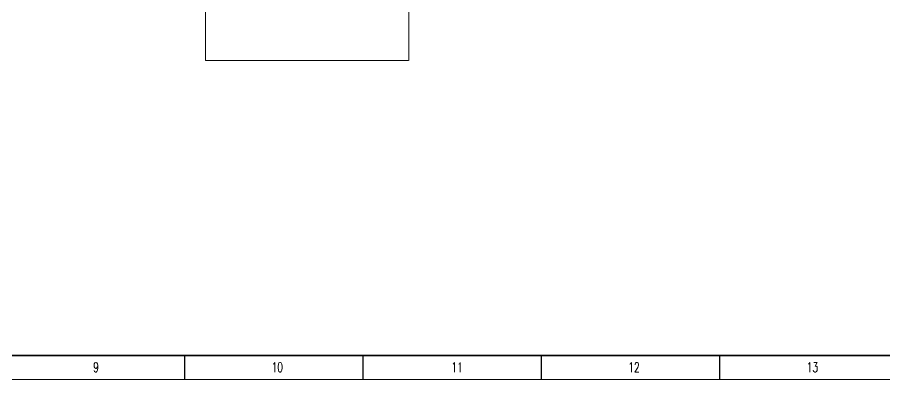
# Model space of a CAD drawing. Header units: inches. Extents: x 112 to 4169, y -2569 to 841.
# Drawn here: x 607.2 to 905.5, y -2569 to -2444.5 of the extents above; entities that cross this region are included whole.
import ezdxf

# ---------------------------------------------------------------- set-up
doc = ezdxf.new("R2010")
doc.units = ezdxf.units.IN
doc.header["$MEASUREMENT"] = 0
doc.linetypes.add('DASH', pattern=[0.35, 0.25, -0.1])
doc.layers.add('Sunshed', color=5, linetype='Continuous', lineweight=15)
doc.styles.add('TEG BORDER', font='txt_qlt.shx', dxfattribs={"width": 0.7, "bigfont": 'hztxt.shx'})

# ---------------------------------------------------------------- blocks, each defined once
blk = doc.blocks.new('240 BORDER A2')
at = {"linetype": 'Continuous'}
blk.add_line((5, 5), (489, 5), dxfattribs=at)
for p, q in [((334.12, 0), (334.12, 5)), ((371.25, 0), (371.25, 5)), ((408.37, 0), (408.37, 5)), ((445.5, 0), (445.5, 5))]:
    blk.add_line(p, q)
at = {"color": 5, "lineweight": 15}
blk.add_lwpolyline([(0, 420), (594, 420), (594, 0), (0, 0)], close=True, dxfattribs=at)
blk.add_lwpolyline([(5, 415), (589, 415), (589, 5), (5, 5)], close=True)
at = {"char_height": 2, "width": 2, "attachment_point": 7, "style": 'TEG BORDER'}
for s, insert in [('9', (315.05, 1.59)), ('\\pi2.2204e-016;10', (352.17, 1.59)), ('\\pi0.3;11', (389.3, 1.59)), ('\\pi2.2204e-016;12', (426.42, 1.59)), ('\\pi2.2204e-016;13', (463.55, 1.59))]:
    blk.add_mtext(s, dxfattribs=dict(at, insert=insert))

msp = doc.modelspace()

# ---------------------------------------------------------------- linework, layer by layer
at = {"layer": 'Sunshed', "linetype": 'DASH'}
msp.add_lwpolyline([(671.85, -2441.3), (671.85, -2459.3), (741.85, -2459.3), (741.85, -2441.3)], dxfattribs=at)

# ---------------------------------------------------------------- block references
at = {"xscale": 1.652949273830399, "yscale": 1.652949273830399, "zscale": 1.652949273830399}
msp.add_blockref('240 BORDER A2', (112.48, -2569.03), dxfattribs=at)

doc.saveas('drawing.dxf')
